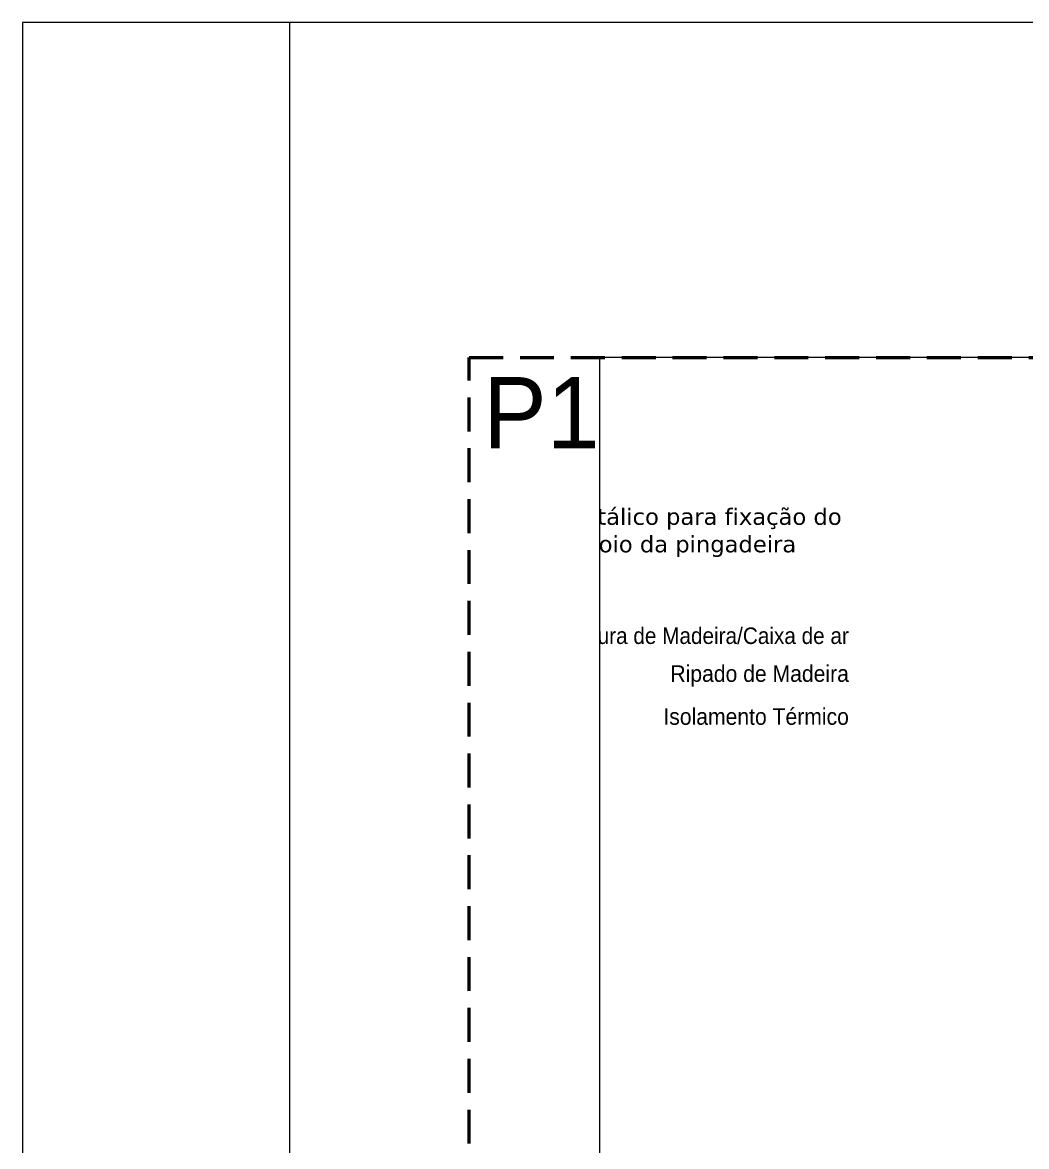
# Paper-space layout 'F02.1_POR CONST' of a CAD drawing. Extents: x -24.6 to 14.9, y -8.7 to 21.
# Drawn here: x -24.6 to -15.2, y 10.46 to 20.99 of the extents above; entities that cross this region are included whole.
import ezdxf
from ezdxf.xclip import XClip

# ---------------------------------------------------------------- set-up
doc = ezdxf.new("R2010")
doc.units = 0
doc.header["$MEASUREMENT"] = 0
doc.header["$XCLIPFRAME"] = 2
doc.linetypes.add('DASHED2', pattern=[9.525, 6.35, -3.175])
for name, color, linetype in [('.a construir', 1, 'Continuous'), ('Anotação - Geral', 7, 'Continuous'), ('para ar_90_muro', 7, 'Continuous')]:
    doc.layers.add(name, color=color, linetype=linetype)
doc.layers.add('.folha', color=7, linetype='Continuous', lineweight=9)
doc.styles.add('creativespace', font='GOTHIC.TTF')
doc.styles.add('style0', font='arial.ttf', dxfattribs={"height": 0.006871})

# ---------------------------------------------------------------- blocks, each defined once
blk = doc.blocks.new('Viewport35')
at = {"layer": 'para ar_90_muro', "color": 0, "linetype": 'Continuous', "lineweight": 0, "char_height": 0.0021875, "attachment_point": 9, "style": 'style0', "bg_fill": 2}
for s, insert in [('\\pxql;{\\fVerdana|b0|i0|c1|p18;\\C256;Perfil metálico para fixação do \\Prufo e apoio da pingadeira}', (8.12831, 5.97423)), ('\\pxql;{\\W0.917;Ripado de Madeira}', (8.12831, 5.95702)), ('\\pxql;{\\W0.917;Isolamento Térmico}', (8.12831, 5.95195))]:
    blk.add_mtext(s, dxfattribs=dict(at, insert=insert))
at = {"layer": 'para ar_90_muro', "color": 0, "linetype": 'Continuous', "lineweight": 0, "insert": (8.12831, 5.96267), "char_height": 0.0021875, "attachment_point": 9, "style": 'style0', "bg_fill": 2}
blk.add_mtext('\\pxql;{\\W0.9;Sub-estrutura de Madeira/Caixa de ar}', dxfattribs=at)

psp = doc.layouts.new('F02.1_POR CONST')

# ---------------------------------------------------------------- linework, layer by layer
at = {"layer": '.a construir', "color": 30, "linetype": 'DASHED2', "lineweight": 50, "ltscale": 0.05}
for p, q in [((-20.415, 17.849), (-5.621, 17.849)), ((-20.415, 3.824), (-20.415, 17.849))]:
    psp.add_line(p, q, dxfattribs=at)
at = {"layer": '.folha'}
for p, q in [((14.903, 20.986), (-24.597, 20.986)), ((-24.597, 20.986), (-24.597, -8.714)), ((-22.097, 20.986), (-22.097, -8.714)), ((-22.097, 20.986), (-22.097, -8.714))]:
    psp.add_line(p, q, dxfattribs=at)

# ---------------------------------------------------------------- texts
at = {"layer": '.a construir', "color": 30, "ltscale": 0.003, "style": 'creativespace'}
psp.add_text('P1', height=0.6678, dxfattribs=at).set_placement((-20.285, 16.999))

# ---------------------------------------------------------------- next in the draw order: block references
at = {"layer": 'Anotação - Geral', "color": 7, "linetype": 'Continuous', "lineweight": 0}
ref = psp.add_blockref('Viewport35', (-590.623, -405.728), dxfattribs=dict(at, xscale=70.5882352941385, yscale=70.5882352941385, zscale=70.5882352941385))
XClip(ref).set_block_clipping_path([(8.0952170354, 5.8020231471), (8.2715440354, 6.0006751705)])

doc.saveas('drawing.dxf')
